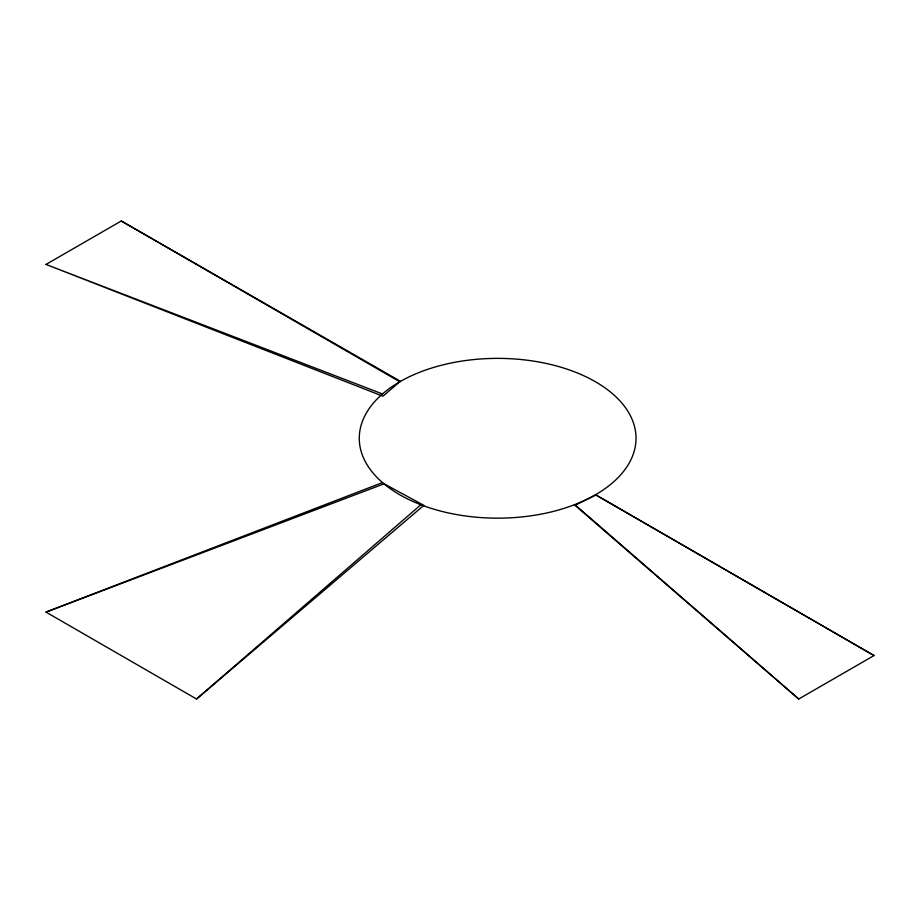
<?xml version="1.0" encoding="UTF-8"?>
<svg xmlns="http://www.w3.org/2000/svg" width="920" height="920" viewBox="0 0 920 920"><rect width="100%" height="100%" fill="white"/><g stroke="black" fill="none" stroke-linecap="round" stroke-linejoin="round"><path stroke-width="1.38" d="M382.49 482.586L46 612.099L196.546 699.016L420.877 504.746M196.546 699.016L423.844 505.356L384.111 483.793L46 612.099M46 264.442L121.267 220.984L400.372 381.259L382.904 396.198L46 264.442L382.49 393.955M798.732 699.016L874 655.557L595.942 494.948L575.322 505.057L798.732 699.016L574.402 504.746M121.267 220.984L399.786 381.777M595.493 494.764L874 655.557M420.072 504.436A138.391 79.902 0 0 0 635.674 443.969A138.391 79.902 0 0 0 437.172 366.401A138.391 79.902 0 0 0 420.072 504.436"/></g></svg>
